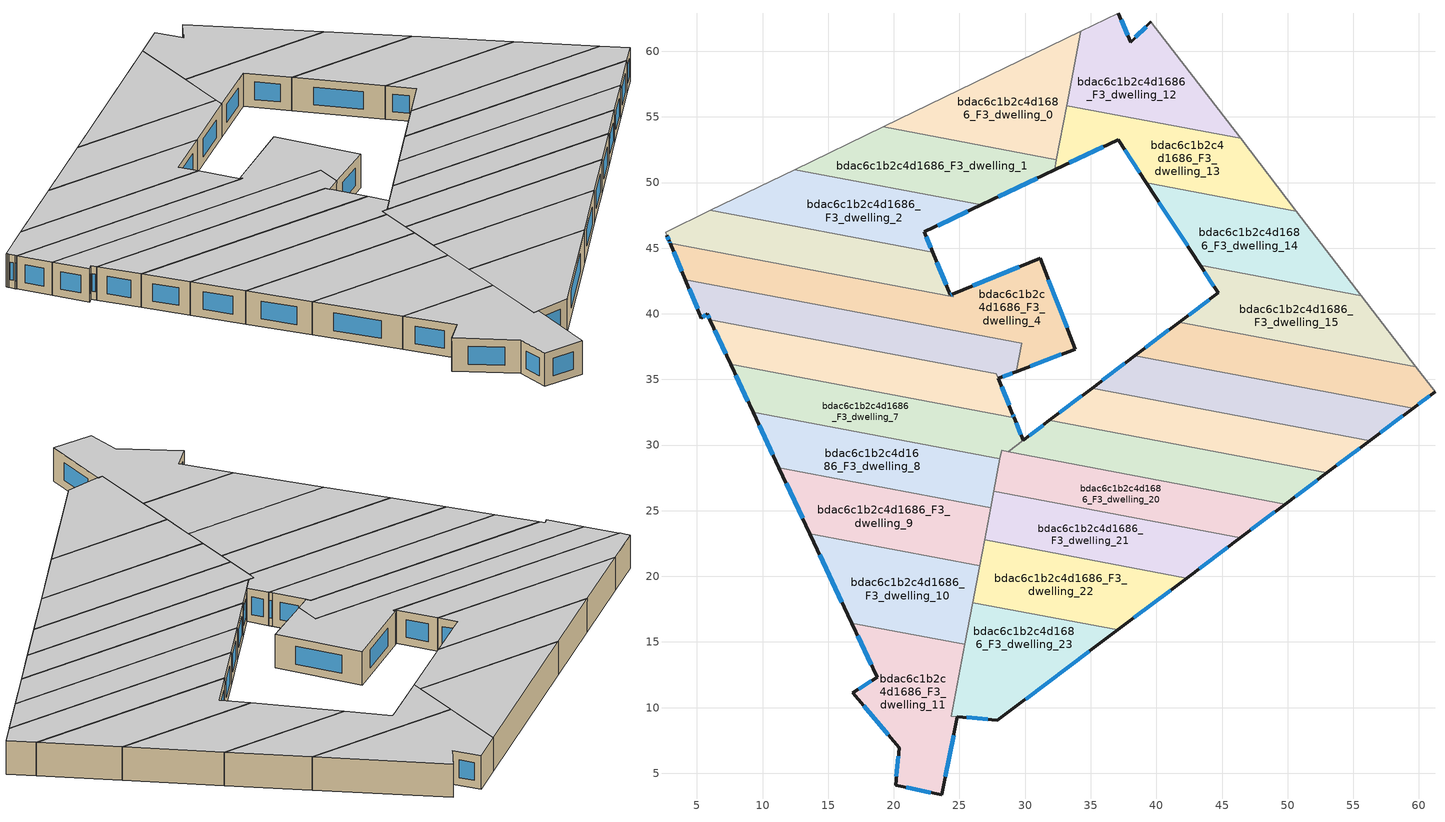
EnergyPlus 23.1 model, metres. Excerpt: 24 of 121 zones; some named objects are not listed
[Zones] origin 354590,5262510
bdac6c1b2c4d1686_F3_dwelling_0
 floor to bdac6c1b2c4d1686_F2_dwelling_0 (EU_floor_Construction): 34.23,61.53 32.39,51.75 19.18,54.24 z9
 wall adiabatic (EU_wall_Construction): 34.23,61.53 19.18,54.24 z9:12
 wall to bdac6c1b2c4d1686_F3_dwelling_1 (EU_wall_Construction): 19.18,54.24 32.39,51.75 z9:12
 wall to bdac6c1b2c4d1686_F3_dwelling_12 (EU_wall_Construction): 33.16,55.86 34.23,61.53 z9:12
 wall to bdac6c1b2c4d1686_F3_dwelling_13 (EU_wall_Construction): 32.39,51.75 33.16,55.86 z9:12
 ceiling to bdac6c1b2c4d1686_F4_dwelling_0 (EU_floor_Construction): 32.39,51.75 34.23,61.53 19.18,54.24 z12
bdac6c1b2c4d1686_F3_dwelling_1
 floor to bdac6c1b2c4d1686_F2_dwelling_1 (EU_floor_Construction): 32.39,51.75 32.24,50.97 26.66,48.3 12.45,50.98 19.18,54.24 z9
 wall outside (EU_wall_Construction): 26.66,48.3 32.24,50.97 z9:12
 wall to bdac6c1b2c4d1686_F3_dwelling_2 (EU_wall_Construction): 12.45,50.98 26.66,48.3 z9:12
 wall adiabatic (EU_wall_Construction): 19.18,54.24 12.45,50.98 z9:12
 wall to bdac6c1b2c4d1686_F3_dwelling_13 (EU_wall_Construction): 32.24,50.97 32.39,51.75 z9:12
 window (EU_Window_Construction): 27.97,48.93 30.93,50.34 z9.7:11.3
 ceiling to bdac6c1b2c4d1686_F4_dwelling_1 (EU_floor_Construction): 32.24,50.97 32.39,51.75 19.18,54.24 12.45,50.98 26.66,48.3 z12
bdac6c1b2c4d1686_F3_dwelling_10
 floor to bdac6c1b2c4d1686_F2_dwelling_10 (EU_floor_Construction): 26.55,20.8 25.42,14.81 16.79,16.44 13.61,23.24 z9
 wall outside (EU_wall_Construction): 13.61,23.24 16.79,16.44 z9:12
 wall to bdac6c1b2c4d1686_F3_dwelling_9 (EU_wall_Construction): 26.55,20.8 13.61,23.24 z9:12
 wall to bdac6c1b2c4d1686_F3_dwelling_11 (EU_wall_Construction): 16.79,16.44 25.42,14.81 z9:12
 wall to bdac6c1b2c4d1686_F3_dwelling_23 (EU_wall_Construction): 25.42,14.81 26.02,18 z9:12
 wall to bdac6c1b2c4d1686_F3_dwelling_22 (EU_wall_Construction): 26.02,18 26.55,20.8 z9:12
 window (EU_Window_Construction): 14.35,21.64 16.04,18.03 z9.7:11.3
 ceiling to bdac6c1b2c4d1686_F4_dwelling_10 (EU_floor_Construction): 25.42,14.81 26.55,20.8 13.61,23.24 16.79,16.44 z12
bdac6c1b2c4d1686_F3_dwelling_11
 floor to bdac6c1b2c4d1686_F2_dwelling_11 (EU_floor_Construction): 25.42,14.81 24.39,9.36 24.84,9.32 23.64,3.35 20.13,4.1 20.39,6.94 16.88,11.12 18.72,12.31 16.79,16.44 z9
 wall outside (EU_wall_Construction): 16.79,16.44 18.72,12.31 16.88,11.12 20.39,6.94 20.13,4.1 23.64,3.35 24.84,9.31 z9:12
 wall to bdac6c1b2c4d1686_F3_dwelling_23 (EU_wall_Construction): 24.84,9.32 24.39,9.36 25.42,14.81 z9:12
 window (EU_Window_Construction): 17.7,10.14 19.57,7.92 / 18.29,12.03 17.31,11.4 / 17.24,15.47 18.27,13.28 / 23.92,4.75 24.56,7.91 / 20.96,3.93 22.82,3.53 / 20.33,6.28 20.19,4.77 z9.7:11.3
 ceiling to bdac6c1b2c4d1686_F4_dwelling_11 (EU_floor_Construction): 23.64,3.35 24.84,9.32 24.39,9.36 25.42,14.81 16.79,16.44 18.72,12.31 16.88,11.12 20.39,6.94 20.13,4.1 z12
bdac6c1b2c4d1686_F3_dwelling_12
 floor to bdac6c1b2c4d1686_F2_dwelling_12 (EU_floor_Construction): 39.59,62.24 46.41,53.36 33.16,55.86 34.23,61.53 37.08,62.91 38.04,60.7 z9
 wall outside (EU_wall_Construction): 39.59,62.24 38.04,60.7 37.08,62.91 z9:12
 wall adiabatic (EU_wall_Construction): 46.41,53.36 39.59,62.24 / 37.08,62.91 34.23,61.53 z9:12
 wall to bdac6c1b2c4d1686_F3_dwelling_13 (EU_wall_Construction): 33.16,55.86 46.41,53.36 z9:12
 window (EU_Window_Construction): 39.23,61.88 38.41,61.06 / 37.82,61.22 37.31,62.39 z9.7:11.3
 ceiling to bdac6c1b2c4d1686_F4_dwelling_12 (EU_floor_Construction): 46.41,53.36 39.59,62.24 38.04,60.7 37.08,62.91 34.23,61.53 33.16,55.86 z12
bdac6c1b2c4d1686_F3_dwelling_13
 floor to bdac6c1b2c4d1686_F2_dwelling_13 (EU_floor_Construction): 46.41,53.36 50.66,47.83 39.23,49.99 37.08,53.28 32.24,50.97 33.16,55.86 z9
 wall outside (EU_wall_Construction): 32.24,50.97 37.08,53.28 39.23,49.99 z9:12
 wall adiabatic (EU_wall_Construction): 50.66,47.83 46.41,53.36 z9:12
 wall to bdac6c1b2c4d1686_F3_dwelling_14 (EU_wall_Construction): 39.23,49.99 50.66,47.83 z9:12
 window (EU_Window_Construction): 37.59,52.5 38.73,50.76 / 33.38,51.51 35.95,52.73 z9.7:11.3
 ceiling to bdac6c1b2c4d1686_F4_dwelling_13 (EU_floor_Construction): 50.66,47.83 46.41,53.36 33.16,55.86 32.24,50.97 37.08,53.28 39.23,49.99 z12
bdac6c1b2c4d1686_F3_dwelling_14
 floor to bdac6c1b2c4d1686_F2_dwelling_14 (EU_floor_Construction): 50.66,47.83 55.6,41.39 43.33,43.7 39.23,49.99 z9
 wall outside (EU_wall_Construction): 39.23,49.99 43.33,43.7 z9:12
 wall to bdac6c1b2c4d1686_F3_dwelling_15 (EU_wall_Construction): 43.33,43.7 55.6,41.39 z9:12
 wall adiabatic (EU_wall_Construction): 55.6,41.39 50.66,47.83 z9:12
 window (EU_Window_Construction): 40.2,48.51 42.37,45.18 z9.7:11.3
 ceiling to bdac6c1b2c4d1686_F4_dwelling_14 (EU_floor_Construction): 55.6,41.39 50.66,47.83 39.23,49.99 43.33,43.7 z12
bdac6c1b2c4d1686_F3_dwelling_15
 floor to bdac6c1b2c4d1686_F2_dwelling_15 (EU_floor_Construction): 55.6,41.39 59.75,35.98 41.76,39.37 44.71,41.6 43.33,43.7 z9
 wall outside (EU_wall_Construction): 43.33,43.7 44.71,41.6 41.76,39.37 z9:12
 wall adiabatic (EU_wall_Construction): 59.75,35.98 55.6,41.39 z9:12
 wall to bdac6c1b2c4d1686_F3_dwelling_16 (EU_wall_Construction): 41.76,39.37 59.75,35.98 z9:12
 window (EU_Window_Construction): 44.01,41.08 42.45,39.9 / 43.66,43.21 44.38,42.09 z9.7:11.3
 ceiling to bdac6c1b2c4d1686_F4_dwelling_15 (EU_floor_Construction): 59.75,35.98 55.6,41.39 43.33,43.7 44.71,41.6 41.76,39.37 z12
bdac6c1b2c4d1686_F3_dwelling_16
 floor to bdac6c1b2c4d1686_F2_dwelling_16 (EU_floor_Construction): 59.75,35.98 61.22,34.06 59.55,32.81 38.36,36.81 41.76,39.37 z9
 wall outside (EU_wall_Construction): 59.55,32.81 61.22,34.06 / 41.76,39.37 38.36,36.81 z9:12
 wall adiabatic (EU_wall_Construction): 61.22,34.06 59.75,35.98 z9:12
 wall to bdac6c1b2c4d1686_F3_dwelling_17 (EU_wall_Construction): 38.36,36.81 59.55,32.81 z9:12
 window (EU_Window_Construction): 59.95,33.1 60.83,33.77 / 40.96,38.77 39.16,37.41 z9.7:11.3
 ceiling to bdac6c1b2c4d1686_F4_dwelling_16 (EU_floor_Construction): 61.22,34.06 59.75,35.98 41.76,39.37 38.36,36.81 59.55,32.81 z12
bdac6c1b2c4d1686_F3_dwelling_17
 floor to bdac6c1b2c4d1686_F2_dwelling_17 (EU_floor_Construction): 59.55,32.81 56.27,30.34 35.09,34.34 38.36,36.81 z9
 wall outside (EU_wall_Construction): 56.27,30.34 59.55,32.81 / 38.36,36.81 35.09,34.34 z9:12
 wall to bdac6c1b2c4d1686_F3_dwelling_18 (EU_wall_Construction): 35.09,34.34 56.27,30.34 z9:12
 window (EU_Window_Construction): 57.04,30.92 58.78,32.23 / 37.59,36.23 35.86,34.92 z9.7:11.3
 ceiling to bdac6c1b2c4d1686_F4_dwelling_17 (EU_floor_Construction): 59.55,32.81 38.36,36.81 35.09,34.34 56.27,30.34 z12
bdac6c1b2c4d1686_F3_dwelling_18
 floor to bdac6c1b2c4d1686_F2_dwelling_18 (EU_floor_Construction): 56.27,30.34 52.99,27.88 31.83,31.87 35.09,34.34 z9
 wall outside (EU_wall_Construction): 52.99,27.88 56.27,30.34 / 35.09,34.34 31.83,31.87 z9:12
 wall to bdac6c1b2c4d1686_F3_dwelling_19 (EU_wall_Construction): 31.83,31.87 52.99,27.88 z9:12
 window (EU_Window_Construction): 53.76,28.46 55.5,29.77 / 34.33,33.76 32.6,32.45 z9.7:11.3
 ceiling to bdac6c1b2c4d1686_F4_dwelling_18 (EU_floor_Construction): 56.27,30.34 35.09,34.34 31.83,31.87 52.99,27.88 z12
bdac6c1b2c4d1686_F3_dwelling_19
 floor to bdac6c1b2c4d1686_F2_dwelling_19 (EU_floor_Construction): 52.99,27.88 49.83,25.51 28.7,29.5 29.85,30.38 31.83,31.87 z9
 wall outside (EU_wall_Construction): 49.83,25.51 52.99,27.88 / 31.83,31.87 29.85,30.38 z9:12
 wall to bdac6c1b2c4d1686_F3_dwelling_20 (EU_wall_Construction): 28.7,29.5 49.83,25.51 z9:12
 wall to bdac6c1b2c4d1686_F3_dwelling_7 (EU_wall_Construction): 29.84,30.37 28.7,29.5 z9:12
 window (EU_Window_Construction): 50.57,26.07 52.24,27.32 / 31.36,31.52 30.31,30.73 z9.7:11.3
 ceiling to bdac6c1b2c4d1686_F4_dwelling_19 (EU_floor_Construction): 52.99,27.88 31.83,31.87 29.85,30.38 28.7,29.5 49.83,25.51 z12
bdac6c1b2c4d1686_F3_dwelling_2
 floor to bdac6c1b2c4d1686_F2_dwelling_2 (EU_floor_Construction): 26.66,48.3 22.33,46.24 22.97,44.67 6.03,47.87 12.45,50.98 z9
 wall outside (EU_wall_Construction): 22.97,44.67 22.33,46.24 26.66,48.3 z9:12
 wall to bdac6c1b2c4d1686_F3_dwelling_3 (EU_wall_Construction): 6.03,47.87 22.97,44.67 z9:12
 wall adiabatic (EU_wall_Construction): 12.45,50.98 6.03,47.87 z9:12
 window (EU_Window_Construction): 23.34,46.72 25.64,47.82 / 22.82,45.04 22.48,45.87 z9.7:11.3
 ceiling to bdac6c1b2c4d1686_F4_dwelling_2 (EU_floor_Construction): 26.66,48.3 12.45,50.98 6.03,47.87 22.97,44.67 22.33,46.24 z12
bdac6c1b2c4d1686_F3_dwelling_20
 floor to bdac6c1b2c4d1686_F2_dwelling_20 (EU_floor_Construction): 49.83,25.51 46.39,22.92 27.62,26.47 28.21,29.59 z9
 wall outside (EU_wall_Construction): 46.39,22.92 49.83,25.51 z9:12
 wall to bdac6c1b2c4d1686_F3_dwelling_21 (EU_wall_Construction): 27.62,26.47 46.39,22.92 z9:12
 wall to bdac6c1b2c4d1686_F3_dwelling_8 (EU_wall_Construction): 28.08,28.94 27.62,26.47 z9:12
 wall to bdac6c1b2c4d1686_F3_dwelling_7 (EU_wall_Construction): 28.7,29.5 28.21,29.59 28.08,28.94 z9:12
 window (EU_Window_Construction): 47.19,23.53 49.02,24.9 z9.7:11.3
 ceiling to bdac6c1b2c4d1686_F4_dwelling_20 (EU_floor_Construction): 49.83,25.51 28.21,29.59 27.62,26.47 46.39,22.92 z12
bdac6c1b2c4d1686_F3_dwelling_21
 floor to bdac6c1b2c4d1686_F2_dwelling_21 (EU_floor_Construction): 46.39,22.92 42.31,19.87 26.92,22.77 27.62,26.47 z9
 wall outside (EU_wall_Construction): 42.31,19.87 46.39,22.92 z9:12
 wall to bdac6c1b2c4d1686_F3_dwelling_22 (EU_wall_Construction): 26.92,22.77 42.31,19.87 z9:12
 wall to bdac6c1b2c4d1686_F3_dwelling_9 (EU_wall_Construction): 27.38,25.24 26.92,22.77 z9:12
 wall to bdac6c1b2c4d1686_F3_dwelling_8 (EU_wall_Construction): 27.62,26.47 27.39,25.24 z9:12
 window (EU_Window_Construction): 43.27,20.59 45.43,22.21 z9.7:11.3
 ceiling to bdac6c1b2c4d1686_F4_dwelling_21 (EU_floor_Construction): 46.39,22.92 27.62,26.47 26.92,22.77 42.31,19.87 z12
bdac6c1b2c4d1686_F3_dwelling_22
 floor to bdac6c1b2c4d1686_F2_dwelling_22 (EU_floor_Construction): 42.31,19.87 37.05,15.92 26.02,18 26.92,22.77 z9
 wall outside (EU_wall_Construction): 37.05,15.92 42.31,19.87 z9:12
 wall to bdac6c1b2c4d1686_F3_dwelling_23 (EU_wall_Construction): 26.02,18 37.05,15.92 z9:12
 wall to bdac6c1b2c4d1686_F3_dwelling_9 (EU_wall_Construction): 26.92,22.77 26.55,20.8 z9:12
 window (EU_Window_Construction): 38.28,16.84 41.08,18.94 z9.7:11.3
 ceiling to bdac6c1b2c4d1686_F4_dwelling_22 (EU_floor_Construction): 42.31,19.87 26.92,22.77 26.02,18 37.05,15.92 z12
bdac6c1b2c4d1686_F3_dwelling_23
 floor to bdac6c1b2c4d1686_F2_dwelling_23 (EU_floor_Construction): 37.05,15.92 27.88,9.04 24.84,9.31 24.39,9.36 26.02,18 z9
 wall outside (EU_wall_Construction): 24.84,9.31 27.88,9.04 37.05,15.92 z9:12
 window (EU_Window_Construction): 30.03,10.65 34.9,14.3 / 25.55,9.25 27.17,9.1 z9.7:11.3
 ceiling to bdac6c1b2c4d1686_F4_dwelling_23 (EU_floor_Construction): 37.05,15.92 26.02,18 24.39,9.36 24.84,9.31 27.88,9.04 z12
bdac6c1b2c4d1686_F3_dwelling_3
 floor to bdac6c1b2c4d1686_F2_dwelling_3 (EU_floor_Construction): 22.97,44.67 24.3,41.44 24.44,41.5 24.53,41.29 2.96,45.36 2.89,45.53 2.7,45.99 2.66,46.08 2.6,46.22 6.03,47.87 z9
 wall outside (EU_wall_Construction): 24.44,41.5 24.3,41.44 22.97,44.67 / 2.7,45.99 2.89,45.53 2.96,45.36 z9:12
 wall adiabatic (EU_wall_Construction): 6.03,47.87 2.6,46.22 2.66,46.08 2.7,45.99 z9:12
 wall to bdac6c1b2c4d1686_F3_dwelling_4 (EU_wall_Construction): 2.96,45.36 24.53,41.29 24.44,41.5 z9:12
 window (EU_Window_Construction): 23.99,42.2 23.28,43.92 / 24.41,41.48 24.33,41.45 / 2.91,45.49 2.95,45.4 / 2.75,45.88 2.85,45.63 z9.7:11.3
 ceiling to bdac6c1b2c4d1686_F4_dwelling_3 (EU_floor_Construction): 24.53,41.29 24.44,41.5 24.3,41.44 22.97,44.67 6.03,47.87 2.6,46.22 2.66,46.08 2.7,45.99 2.89,45.53 2.96,45.36 z12
bdac6c1b2c4d1686_F3_dwelling_4
 floor to bdac6c1b2c4d1686_F2_dwelling_4 (EU_floor_Construction): 31.14,44.22 33.82,37.3 29.34,35.6 29.75,37.77 4.11,42.61 2.96,45.36 24.53,41.29 24.44,41.5 z9
 wall outside (EU_wall_Construction): 29.34,35.6 33.82,37.3 31.14,44.22 24.44,41.5 / 2.96,45.36 4.11,42.61 z9:12
 wall to bdac6c1b2c4d1686_F3_dwelling_5 (EU_wall_Construction): 4.11,42.61 29.75,37.77 29.34,35.6 z9:12
 window (EU_Window_Construction): 33.19,38.93 31.77,42.59 / 30.39,36 32.77,36.9 / 3.23,44.71 3.84,43.26 / 29.57,43.58 26.01,42.14 z9.7:11.3
 ceiling to bdac6c1b2c4d1686_F4_dwelling_4 (EU_floor_Construction): 33.82,37.3 31.14,44.22 24.44,41.5 24.53,41.29 2.96,45.36 4.11,42.61 29.75,37.77 29.34,35.6 z12
bdac6c1b2c4d1686_F3_dwelling_5
 floor to bdac6c1b2c4d1686_F2_dwelling_5 (EU_floor_Construction): 29.75,37.77 29.34,35.6 27.96,35.08 27.82,35.43 5.99,39.55 5.77,40 5.34,39.68 4.11,42.61 z9
 wall outside (EU_wall_Construction): 4.11,42.61 5.34,39.68 5.77,40 5.99,39.55 / 27.96,35.08 29.34,35.6 z9:12
 wall to bdac6c1b2c4d1686_F3_dwelling_6 (EU_wall_Construction): 5.99,39.55 27.81,35.43 / 27.82,35.43 27.96,35.08 z9:12
 window (EU_Window_Construction): 5.82,39.89 5.94,39.65 / 5.44,39.75 5.67,39.92 / 4.4,41.92 5.05,40.37 / 28.28,35.2 29.02,35.48 z9.7:11.3
 ceiling to bdac6c1b2c4d1686_F4_dwelling_5 (EU_floor_Construction): 29.34,35.6 29.75,37.77 4.11,42.61 5.34,39.68 5.77,40 5.99,39.55 27.82,35.43 27.96,35.08 z12
bdac6c1b2c4d1686_F3_dwelling_6
 floor to bdac6c1b2c4d1686_F2_dwelling_6 (EU_floor_Construction): 27.81,35.43 29.16,32.09 7.57,36.16 5.99,39.55 z9
 wall outside (EU_wall_Construction): 29.16,32.09 29.03,32.4 27.96,35.08 / 5.99,39.55 7.57,36.16 z9:12
 wall to bdac6c1b2c4d1686_F3_dwelling_7 (EU_wall_Construction): 7.57,36.16 29.16,32.09 z9:12
 window (EU_Window_Construction): 29.13,32.16 29.06,32.33 / 6.36,38.75 7.2,36.96 / 28.78,33.03 28.21,34.45 z9.7:11.3
 ceiling to bdac6c1b2c4d1686_F4_dwelling_6 (EU_floor_Construction): 29.16,32.09 27.81,35.43 5.99,39.55 7.57,36.16 z12
bdac6c1b2c4d1686_F3_dwelling_7
 floor to bdac6c1b2c4d1686_F2_dwelling_7 (EU_floor_Construction): 29.16,32.09 29.85,30.37 28.7,29.5 28.21,29.59 28.08,28.94 9.28,32.49 7.57,36.16 z9
 wall outside (EU_wall_Construction): 7.57,36.16 9.28,32.49 / 29.85,30.37 29.16,32.09 z9:12
 wall to bdac6c1b2c4d1686_F3_dwelling_8 (EU_wall_Construction): 9.28,32.49 28.08,28.94 z9:12
 window (EU_Window_Construction): 7.97,35.3 8.88,33.35 / 29.69,30.77 29.32,31.69 z9.7:11.3
 ceiling to bdac6c1b2c4d1686_F4_dwelling_7 (EU_floor_Construction): 28.7,29.5 29.85,30.37 29.16,32.09 7.57,36.16 9.28,32.49 28.08,28.94 28.21,29.59 z12
bdac6c1b2c4d1686_F3_dwelling_8
 floor to bdac6c1b2c4d1686_F2_dwelling_8 (EU_floor_Construction): 28.08,28.94 27.39,25.24 11.25,28.29 9.28,32.49 z9
 wall outside (EU_wall_Construction): 9.28,32.49 11.25,28.29 z9:12
 wall to bdac6c1b2c4d1686_F3_dwelling_9 (EU_wall_Construction): 11.25,28.29 27.39,25.24 z9:12
 window (EU_Window_Construction): 9.75,31.5 10.79,29.27 z9.7:11.3
 ceiling to bdac6c1b2c4d1686_F4_dwelling_8 (EU_floor_Construction): 27.39,25.24 28.08,28.94 9.28,32.49 11.25,28.29 z12
bdac6c1b2c4d1686_F3_dwelling_9
 floor to bdac6c1b2c4d1686_F2_dwelling_9 (EU_floor_Construction): 27.39,25.24 26.55,20.8 13.61,23.24 11.25,28.29 z9
 wall outside (EU_wall_Construction): 11.25,28.29 13.61,23.24 z9:12
 window (EU_Window_Construction): 11.8,27.1 13.05,24.43 z9.7:11.3
 ceiling to bdac6c1b2c4d1686_F4_dwelling_9 (EU_floor_Construction): 26.55,20.8 27.39,25.24 11.25,28.29 13.61,23.24 z12
[Building]
EU S2 Campaign: North Axis=0; Terrain=City; Solar Distribution=FullExterior
[Site:Location]
Budapest.Ferenc.Liszt.Intl.AP: Latitude=47.437; Longitude=19.256; Time Zone=1; Elevation=185
[SizingPeriod:WeatherFileDays]
AnnualSizingPeriod: Begin Month=1; Begin Day of Month=1; End Month=12; End Day of Month=31; Day of Week for Start Day=Monday; Use Weather File Daylight Saving Period=No; Use Weather File Rain and Snow Indicators=No
[MATERIAL]
EU_InternalMass_Material: Roughness=MediumRough; Thickness=0.1; Conductivity=1; Density=1800; Specific Heat=900; Thermal Absorptance=0.9; Solar Absorptance=0.7; Visible Absorptance=0.7
[MATERIAL:NOMASS] Roughness=MediumRough; Thermal Absorptance=0.9; Solar Absorptance=0.7; Visible Absorptance=0.7
Name | Thermal Resistance
EU_wall_NoMass | 0.832559
EU_floor_NoMass | 0.872794
[WINDOWMATERIAL:SIMPLEGLAZINGSYSTEM]
EU_Window_SimpleGlazing: UFactor=2.79869; Solar Heat Gain Coefficient=0.75; Visible Transmittance=0.75
[CONSTRUCTION]
EU_wall_Construction: EU_wall_NoMass
EU_floor_Construction: EU_floor_NoMass
EU_Window_Construction: EU_Window_SimpleGlazing
EU_InternalMass_Construction: EU_InternalMass_Material
[ZONE] Type=1; Multiplier=1; Ceiling Height=autocalculate; Floor Area=autocalculate; Part of Total Floor Area=Yes
Name | Volume
bdac6c1b2c4d1686_F3_dwelling_0 | 200.696
bdac6c1b2c4d1686_F3_dwelling_1 | 191.958
bdac6c1b2c4d1686_F3_dwelling_10 | 200.679
bdac6c1b2c4d1686_F3_dwelling_11 | 208.266
bdac6c1b2c4d1686_F3_dwelling_12 | 196.053
bdac6c1b2c4d1686_F3_dwelling_13 | 196.281
bdac6c1b2c4d1686_F3_dwelling_14; bdac6c1b2c4d1686_F3_dwelling_18 | 195.818
bdac6c1b2c4d1686_F3_dwelling_15 | 196.098
bdac6c1b2c4d1686_F3_dwelling_16 | 196.034
bdac6c1b2c4d1686_F3_dwelling_17; bdac6c1b2c4d1686_F3_dwelling_20 | 196.055
bdac6c1b2c4d1686_F3_dwelling_19 | 188.096
bdac6c1b2c4d1686_F3_dwelling_2 | 189.875
bdac6c1b2c4d1686_F3_dwelling_21 | 196.013
bdac6c1b2c4d1686_F3_dwelling_22 | 196.066
bdac6c1b2c4d1686_F3_dwelling_23 | 188.484
bdac6c1b2c4d1686_F3_dwelling_3 | 183.142
bdac6c1b2c4d1686_F3_dwelling_4 | 293.321
bdac6c1b2c4d1686_F3_dwelling_5 | 200.999
bdac6c1b2c4d1686_F3_dwelling_6 | 200.817
bdac6c1b2c4d1686_F3_dwelling_7 | 208.397
bdac6c1b2c4d1686_F3_dwelling_8 | 200.723
bdac6c1b2c4d1686_F3_dwelling_9 | 200.68
[INTERNALMASS] Construction=EU_InternalMass_Construction
Name | Zone or ZoneList | Surface Area
bdac6c1b2c4d1686_F3_dwelling_0_EU_InternalMass | bdac6c1b2c4d1686_F3_dwelling_0 | 66.8987
bdac6c1b2c4d1686_F3_dwelling_1_EU_InternalMass | bdac6c1b2c4d1686_F3_dwelling_1 | 63.9911
bdac6c1b2c4d1686_F3_dwelling_2_EU_InternalMass | bdac6c1b2c4d1686_F3_dwelling_2 | 63.2865
bdac6c1b2c4d1686_F3_dwelling_3_EU_InternalMass | bdac6c1b2c4d1686_F3_dwelling_3 | 61.0461
bdac6c1b2c4d1686_F3_dwelling_4_EU_InternalMass | bdac6c1b2c4d1686_F3_dwelling_4 | 97.7735
bdac6c1b2c4d1686_F3_dwelling_5_EU_InternalMass | bdac6c1b2c4d1686_F3_dwelling_5 | 66.9999
bdac6c1b2c4d1686_F3_dwelling_6_EU_InternalMass | bdac6c1b2c4d1686_F3_dwelling_6 | 66.9465
bdac6c1b2c4d1686_F3_dwelling_7_EU_InternalMass | bdac6c1b2c4d1686_F3_dwelling_7 | 69.4621
bdac6c1b2c4d1686_F3_dwelling_8_EU_InternalMass | bdac6c1b2c4d1686_F3_dwelling_8 | 66.9076
bdac6c1b2c4d1686_F3_dwelling_9_EU_InternalMass | bdac6c1b2c4d1686_F3_dwelling_9 | 66.8936
bdac6c1b2c4d1686_F3_dwelling_10_EU_InternalMass | bdac6c1b2c4d1686_F3_dwelling_10 | 66.893
bdac6c1b2c4d1686_F3_dwelling_11_EU_InternalMass | bdac6c1b2c4d1686_F3_dwelling_11 | 69.4225
bdac6c1b2c4d1686_F3_dwelling_12_EU_InternalMass | bdac6c1b2c4d1686_F3_dwelling_12 | 65.3509
bdac6c1b2c4d1686_F3_dwelling_13_EU_InternalMass | bdac6c1b2c4d1686_F3_dwelling_13 | 65.429
bdac6c1b2c4d1686_F3_dwelling_14_EU_InternalMass | bdac6c1b2c4d1686_F3_dwelling_14 | 65.2725
bdac6c1b2c4d1686_F3_dwelling_15_EU_InternalMass | bdac6c1b2c4d1686_F3_dwelling_15 | 65.3659
bdac6c1b2c4d1686_F3_dwelling_16_EU_InternalMass | bdac6c1b2c4d1686_F3_dwelling_16 | 65.3446
bdac6c1b2c4d1686_F3_dwelling_17_EU_InternalMass | bdac6c1b2c4d1686_F3_dwelling_17 | 65.3519
bdac6c1b2c4d1686_F3_dwelling_18_EU_InternalMass | bdac6c1b2c4d1686_F3_dwelling_18 | 65.2725
bdac6c1b2c4d1686_F3_dwelling_19_EU_InternalMass | bdac6c1b2c4d1686_F3_dwelling_19 | 62.6951
bdac6c1b2c4d1686_F3_dwelling_20_EU_InternalMass | bdac6c1b2c4d1686_F3_dwelling_20 | 65.3517
bdac6c1b2c4d1686_F3_dwelling_21_EU_InternalMass | bdac6c1b2c4d1686_F3_dwelling_21 | 65.3377
bdac6c1b2c4d1686_F3_dwelling_22_EU_InternalMass | bdac6c1b2c4d1686_F3_dwelling_22 | 65.3554
bdac6c1b2c4d1686_F3_dwelling_23_EU_InternalMass | bdac6c1b2c4d1686_F3_dwelling_23 | 62.8266
[OTHEREQUIPMENT] Fuel Type=Electricity; Design Level Calculation Method=Watts/Area; Power per Zone Floor Area=1; Fraction Latent=0; Fraction Radiant=0; Fraction Lost=0; Carbon Dioxide Generation Rate=0; EndUse Subcategory=EU_Step8_InternalGains
Name | Zone or ZoneList or Space or SpaceList | Schedule
EU_Step8_InternalGain_bdac6c1b2c4d1686_F3_dwelling_0_f000 | bdac6c1b2c4d1686_F3_dwelling_0 | EU_Step8_GainSchedule_bdac6c1b2c4d1686_F3_dwelling_0_f000
EU_Step8_InternalGain_bdac6c1b2c4d1686_F3_dwelling_1_f000 | bdac6c1b2c4d1686_F3_dwelling_1 | EU_Step8_GainSchedule_bdac6c1b2c4d1686_F3_dwelling_1_f000
EU_Step8_InternalGain_bdac6c1b2c4d1686_F3_dwelling_2_f000 | bdac6c1b2c4d1686_F3_dwelling_2 | EU_Step8_GainSchedule_bdac6c1b2c4d1686_F3_dwelling_2_f000
EU_Step8_InternalGain_bdac6c1b2c4d1686_F3_dwelling_3_f000 | bdac6c1b2c4d1686_F3_dwelling_3 | EU_Step8_GainSchedule_bdac6c1b2c4d1686_F3_dwelling_3_f000
EU_Step8_InternalGain_bdac6c1b2c4d1686_F3_dwelling_4_f000 | bdac6c1b2c4d1686_F3_dwelling_4 | EU_Step8_GainSchedule_bdac6c1b2c4d1686_F3_dwelling_4_f000
EU_Step8_InternalGain_bdac6c1b2c4d1686_F3_dwelling_5_f000 | bdac6c1b2c4d1686_F3_dwelling_5 | EU_Step8_GainSchedule_bdac6c1b2c4d1686_F3_dwelling_5_f000
EU_Step8_InternalGain_bdac6c1b2c4d1686_F3_dwelling_6_f000 | bdac6c1b2c4d1686_F3_dwelling_6 | EU_Step8_GainSchedule_bdac6c1b2c4d1686_F3_dwelling_6_f000
EU_Step8_InternalGain_bdac6c1b2c4d1686_F3_dwelling_7_f000 | bdac6c1b2c4d1686_F3_dwelling_7 | EU_Step8_GainSchedule_bdac6c1b2c4d1686_F3_dwelling_7_f000
EU_Step8_InternalGain_bdac6c1b2c4d1686_F3_dwelling_8_f000 | bdac6c1b2c4d1686_F3_dwelling_8 | EU_Step8_GainSchedule_bdac6c1b2c4d1686_F3_dwelling_8_f000
EU_Step8_InternalGain_bdac6c1b2c4d1686_F3_dwelling_9_f000 | bdac6c1b2c4d1686_F3_dwelling_9 | EU_Step8_GainSchedule_bdac6c1b2c4d1686_F3_dwelling_9_f000
EU_Step8_InternalGain_bdac6c1b2c4d1686_F3_dwelling_10_f000 | bdac6c1b2c4d1686_F3_dwelling_10 | EU_Step8_GainSchedule_bdac6c1b2c4d1686_F3_dwelling_10_f000
EU_Step8_InternalGain_bdac6c1b2c4d1686_F3_dwelling_11_f000 | bdac6c1b2c4d1686_F3_dwelling_11 | EU_Step8_GainSchedule_bdac6c1b2c4d1686_F3_dwelling_11_f000
EU_Step8_InternalGain_bdac6c1b2c4d1686_F3_dwelling_12_f000 | bdac6c1b2c4d1686_F3_dwelling_12 | EU_Step8_GainSchedule_bdac6c1b2c4d1686_F3_dwelling_12_f000
EU_Step8_InternalGain_bdac6c1b2c4d1686_F3_dwelling_13_f000 | bdac6c1b2c4d1686_F3_dwelling_13 | EU_Step8_GainSchedule_bdac6c1b2c4d1686_F3_dwelling_13_f000
EU_Step8_InternalGain_bdac6c1b2c4d1686_F3_dwelling_14_f000 | bdac6c1b2c4d1686_F3_dwelling_14 | EU_Step8_GainSchedule_bdac6c1b2c4d1686_F3_dwelling_14_f000
EU_Step8_InternalGain_bdac6c1b2c4d1686_F3_dwelling_15_f000 | bdac6c1b2c4d1686_F3_dwelling_15 | EU_Step8_GainSchedule_bdac6c1b2c4d1686_F3_dwelling_15_f000
EU_Step8_InternalGain_bdac6c1b2c4d1686_F3_dwelling_16_f000 | bdac6c1b2c4d1686_F3_dwelling_16 | EU_Step8_GainSchedule_bdac6c1b2c4d1686_F3_dwelling_16_f000
EU_Step8_InternalGain_bdac6c1b2c4d1686_F3_dwelling_17_f000 | bdac6c1b2c4d1686_F3_dwelling_17 | EU_Step8_GainSchedule_bdac6c1b2c4d1686_F3_dwelling_17_f000
EU_Step8_InternalGain_bdac6c1b2c4d1686_F3_dwelling_18_f000 | bdac6c1b2c4d1686_F3_dwelling_18 | EU_Step8_GainSchedule_bdac6c1b2c4d1686_F3_dwelling_18_f000
EU_Step8_InternalGain_bdac6c1b2c4d1686_F3_dwelling_19_f000 | bdac6c1b2c4d1686_F3_dwelling_19 | EU_Step8_GainSchedule_bdac6c1b2c4d1686_F3_dwelling_19_f000
EU_Step8_InternalGain_bdac6c1b2c4d1686_F3_dwelling_20_f000 | bdac6c1b2c4d1686_F3_dwelling_20 | EU_Step8_GainSchedule_bdac6c1b2c4d1686_F3_dwelling_20_f000
EU_Step8_InternalGain_bdac6c1b2c4d1686_F3_dwelling_21_f000 | bdac6c1b2c4d1686_F3_dwelling_21 | EU_Step8_GainSchedule_bdac6c1b2c4d1686_F3_dwelling_21_f000
EU_Step8_InternalGain_bdac6c1b2c4d1686_F3_dwelling_22_f000 | bdac6c1b2c4d1686_F3_dwelling_22 | EU_Step8_GainSchedule_bdac6c1b2c4d1686_F3_dwelling_22_f000
EU_Step8_InternalGain_bdac6c1b2c4d1686_F3_dwelling_23_f000 | bdac6c1b2c4d1686_F3_dwelling_23 | EU_Step8_GainSchedule_bdac6c1b2c4d1686_F3_dwelling_23_f000
[ZONEVENTILATION:DESIGNFLOWRATE] Schedule=EU_AlwaysOn; Design Flow Rate Calculation Method=AirChanges/Hour; Air Changes per Hour=0.475469; Ventilation Type=Natural; Fan Pressure Rise=0; Fan Total Efficiency=1; Constant Term Coefficient=1; Temperature Term Coefficient=0; Velocity Term Coefficient=0; Velocity Squared Term Coefficient=0; Minimum Indoor Temperature=-100; Maximum Indoor Temperature=100; Delta Temperature=-100; Minimum Outdoor Temperature=-100; Maximum Outdoor Temperature=100; Maximum Wind Speed=40
Name | Zone or ZoneList or Space or SpaceList
EU_ConstantAir_bdac6c1b2c4d1686_F3_dwelling_0 | bdac6c1b2c4d1686_F3_dwelling_0
EU_ConstantAir_bdac6c1b2c4d1686_F3_dwelling_1 | bdac6c1b2c4d1686_F3_dwelling_1
EU_ConstantAir_bdac6c1b2c4d1686_F3_dwelling_2 | bdac6c1b2c4d1686_F3_dwelling_2
EU_ConstantAir_bdac6c1b2c4d1686_F3_dwelling_3 | bdac6c1b2c4d1686_F3_dwelling_3
EU_ConstantAir_bdac6c1b2c4d1686_F3_dwelling_4 | bdac6c1b2c4d1686_F3_dwelling_4
EU_ConstantAir_bdac6c1b2c4d1686_F3_dwelling_5 | bdac6c1b2c4d1686_F3_dwelling_5
EU_ConstantAir_bdac6c1b2c4d1686_F3_dwelling_6 | bdac6c1b2c4d1686_F3_dwelling_6
EU_ConstantAir_bdac6c1b2c4d1686_F3_dwelling_7 | bdac6c1b2c4d1686_F3_dwelling_7
EU_ConstantAir_bdac6c1b2c4d1686_F3_dwelling_8 | bdac6c1b2c4d1686_F3_dwelling_8
EU_ConstantAir_bdac6c1b2c4d1686_F3_dwelling_9 | bdac6c1b2c4d1686_F3_dwelling_9
EU_ConstantAir_bdac6c1b2c4d1686_F3_dwelling_10 | bdac6c1b2c4d1686_F3_dwelling_10
EU_ConstantAir_bdac6c1b2c4d1686_F3_dwelling_11 | bdac6c1b2c4d1686_F3_dwelling_11
EU_ConstantAir_bdac6c1b2c4d1686_F3_dwelling_12 | bdac6c1b2c4d1686_F3_dwelling_12
EU_ConstantAir_bdac6c1b2c4d1686_F3_dwelling_13 | bdac6c1b2c4d1686_F3_dwelling_13
EU_ConstantAir_bdac6c1b2c4d1686_F3_dwelling_14 | bdac6c1b2c4d1686_F3_dwelling_14
EU_ConstantAir_bdac6c1b2c4d1686_F3_dwelling_15 | bdac6c1b2c4d1686_F3_dwelling_15
EU_ConstantAir_bdac6c1b2c4d1686_F3_dwelling_16 | bdac6c1b2c4d1686_F3_dwelling_16
EU_ConstantAir_bdac6c1b2c4d1686_F3_dwelling_17 | bdac6c1b2c4d1686_F3_dwelling_17
EU_ConstantAir_bdac6c1b2c4d1686_F3_dwelling_18 | bdac6c1b2c4d1686_F3_dwelling_18
EU_ConstantAir_bdac6c1b2c4d1686_F3_dwelling_19 | bdac6c1b2c4d1686_F3_dwelling_19
EU_ConstantAir_bdac6c1b2c4d1686_F3_dwelling_20 | bdac6c1b2c4d1686_F3_dwelling_20
EU_ConstantAir_bdac6c1b2c4d1686_F3_dwelling_21 | bdac6c1b2c4d1686_F3_dwelling_21
EU_ConstantAir_bdac6c1b2c4d1686_F3_dwelling_22 | bdac6c1b2c4d1686_F3_dwelling_22
EU_ConstantAir_bdac6c1b2c4d1686_F3_dwelling_23 | bdac6c1b2c4d1686_F3_dwelling_23
[HVACTEMPLATE:ZONE:IDEALLOADSAIRSYSTEM] System Availability Schedule=EU_AlwaysOn; Maximum Heating Supply Air Temperature=50; Minimum Cooling Supply Air Temperature=13; Maximum Heating Supply Air Humidity Ratio=0.0156; Minimum Cooling Supply Air Humidity Ratio=0.0077; Heating Limit=NoLimit; Cooling Limit=NoLimit; Heating Availability Schedule=EU_AlwaysOn; Cooling Availability Schedule=EU_CoolingOff; Dehumidification Control Type=ConstantSensibleHeatRatio; Cooling Sensible Heat Ratio=0.7; Dehumidification Setpoint=60; Humidification Control Type=None; Humidification Setpoint=30; Outdoor Air Method=None; Outdoor Air Flow Rate per Person=0.00944; Outdoor Air Flow Rate per Zone Floor Area=0; Outdoor Air Flow Rate per Zone=0; Demand Controlled Ventilation Type=None; Outdoor Air Economizer Type=NoEconomizer; Heat Recovery Type=None; Sensible Heat Recovery Effectiveness=0.7; Latent Heat Recovery Effectiveness=0.65
Name | Template Thermostat
bdac6c1b2c4d1686_F3_dwelling_0 | EU_HeatOnly_bdac6c1b2c4d1686_F3_dwelling_0
bdac6c1b2c4d1686_F3_dwelling_1 | EU_HeatOnly_bdac6c1b2c4d1686_F3_dwelling_1
bdac6c1b2c4d1686_F3_dwelling_2 | EU_HeatOnly_bdac6c1b2c4d1686_F3_dwelling_2
bdac6c1b2c4d1686_F3_dwelling_3 | EU_HeatOnly_bdac6c1b2c4d1686_F3_dwelling_3
bdac6c1b2c4d1686_F3_dwelling_4 | EU_HeatOnly_bdac6c1b2c4d1686_F3_dwelling_4
bdac6c1b2c4d1686_F3_dwelling_5 | EU_HeatOnly_bdac6c1b2c4d1686_F3_dwelling_5
bdac6c1b2c4d1686_F3_dwelling_6 | EU_HeatOnly_bdac6c1b2c4d1686_F3_dwelling_6
bdac6c1b2c4d1686_F3_dwelling_7 | EU_HeatOnly_bdac6c1b2c4d1686_F3_dwelling_7
bdac6c1b2c4d1686_F3_dwelling_8 | EU_HeatOnly_bdac6c1b2c4d1686_F3_dwelling_8
bdac6c1b2c4d1686_F3_dwelling_9 | EU_HeatOnly_bdac6c1b2c4d1686_F3_dwelling_9
bdac6c1b2c4d1686_F3_dwelling_10 | EU_HeatOnly_bdac6c1b2c4d1686_F3_dwelling_10
bdac6c1b2c4d1686_F3_dwelling_11 | EU_HeatOnly_bdac6c1b2c4d1686_F3_dwelling_11
bdac6c1b2c4d1686_F3_dwelling_12 | EU_HeatOnly_bdac6c1b2c4d1686_F3_dwelling_12
bdac6c1b2c4d1686_F3_dwelling_13 | EU_HeatOnly_bdac6c1b2c4d1686_F3_dwelling_13
bdac6c1b2c4d1686_F3_dwelling_14 | EU_HeatOnly_bdac6c1b2c4d1686_F3_dwelling_14
bdac6c1b2c4d1686_F3_dwelling_15 | EU_HeatOnly_bdac6c1b2c4d1686_F3_dwelling_15
bdac6c1b2c4d1686_F3_dwelling_16 | EU_HeatOnly_bdac6c1b2c4d1686_F3_dwelling_16
bdac6c1b2c4d1686_F3_dwelling_17 | EU_HeatOnly_bdac6c1b2c4d1686_F3_dwelling_17
bdac6c1b2c4d1686_F3_dwelling_18 | EU_HeatOnly_bdac6c1b2c4d1686_F3_dwelling_18
bdac6c1b2c4d1686_F3_dwelling_19 | EU_HeatOnly_bdac6c1b2c4d1686_F3_dwelling_19
bdac6c1b2c4d1686_F3_dwelling_20 | EU_HeatOnly_bdac6c1b2c4d1686_F3_dwelling_20
bdac6c1b2c4d1686_F3_dwelling_21 | EU_HeatOnly_bdac6c1b2c4d1686_F3_dwelling_21
bdac6c1b2c4d1686_F3_dwelling_22 | EU_HeatOnly_bdac6c1b2c4d1686_F3_dwelling_22
bdac6c1b2c4d1686_F3_dwelling_23 | EU_HeatOnly_bdac6c1b2c4d1686_F3_dwelling_23
[SIZING:ZONE] Zone Cooling Design Supply Air Temperature Input Method=SupplyAirTemperature; Zone Cooling Design Supply Air Temperature=13; Zone Heating Design Supply Air Temperature Input Method=SupplyAirTemperature; Zone Heating Design Supply Air Temperature=50; Zone Cooling Design Supply Air Humidity Ratio=0.008; Zone Heating Design Supply Air Humidity Ratio=0.008; Cooling Design Air Flow Method=DesignDay; Cooling Design Air Flow Rate=0; Cooling Minimum Air Flow per Zone Floor Area=0.000762; Cooling Minimum Air Flow=0; Cooling Minimum Air Flow Fraction=0.2; Heating Design Air Flow Method=DesignDay; Heating Design Air Flow Rate=0; Heating Maximum Air Flow per Zone Floor Area=0.002032; Heating Maximum Air Flow=0.141576; Heating Maximum Air Flow Fraction=0.3; Account for Dedicated Outdoor Air System=No; Dedicated Outdoor Air System Control Strategy=NeutralSupplyAir; Dedicated Outdoor Air Low Setpoint Temperature for Design=autosize; Dedicated Outdoor Air High Setpoint Temperature for Design=autosize; Zone Load Sizing Method=Sensible Load Only No Latent Load; Zone Latent Cooling Design Supply Air Humidity Ratio Input Method=HumidityRatioDifference; Zone Cooling Design Supply Air Humidity Ratio Difference=0.005; Zone Latent Heating Design Supply Air Humidity Ratio Input Method=HumidityRatioDifference; Zone Humidification Design Supply Air Humidity Ratio Difference=0.005
bdac6c1b2c4d1686_F3_dwelling_0; bdac6c1b2c4d1686_F3_dwelling_1; bdac6c1b2c4d1686_F3_dwelling_2; bdac6c1b2c4d1686_F3_dwelling_3; bdac6c1b2c4d1686_F3_dwelling_4; bdac6c1b2c4d1686_F3_dwelling_5; bdac6c1b2c4d1686_F3_dwelling_6; bdac6c1b2c4d1686_F3_dwelling_7; bdac6c1b2c4d1686_F3_dwelling_8; bdac6c1b2c4d1686_F3_dwelling_9; bdac6c1b2c4d1686_F3_dwelling_10; bdac6c1b2c4d1686_F3_dwelling_11; bdac6c1b2c4d1686_F3_dwelling_12; bdac6c1b2c4d1686_F3_dwelling_13; bdac6c1b2c4d1686_F3_dwelling_14; bdac6c1b2c4d1686_F3_dwelling_15; bdac6c1b2c4d1686_F3_dwelling_16; bdac6c1b2c4d1686_F3_dwelling_17; bdac6c1b2c4d1686_F3_dwelling_18; bdac6c1b2c4d1686_F3_dwelling_19; bdac6c1b2c4d1686_F3_dwelling_20; bdac6c1b2c4d1686_F3_dwelling_21; bdac6c1b2c4d1686_F3_dwelling_22; bdac6c1b2c4d1686_F3_dwelling_23
[SCHEDULE:CONSTANT]
Name | Hourly Value
EU_AlwaysOn | 1
EU_CoolingOff | 0
[SCHEDULE:FILE] Column Number=1; Rows to Skip at Top=0; Number of Hours of Data=8760; Column Separator=Comma; Interpolate to Timestep=No; Minutes per Item=60; Adjust Schedule for Daylight Savings=Yes
Name | File
EU_Step8_GainSchedule_bdac6c1b2c4d1686_F3_dwelling_0_f000 | ../../schedules/bdac6c1b2c4d1686/bdac6c1b2c4d1686_F3_dwelling_0_f000_gain.csv
EU_Step8_GainSchedule_bdac6c1b2c4d1686_F3_dwelling_1_f000 | ../../schedules/bdac6c1b2c4d1686/bdac6c1b2c4d1686_F3_dwelling_1_f000_gain.csv
EU_Step8_GainSchedule_bdac6c1b2c4d1686_F3_dwelling_2_f000 | ../../schedules/bdac6c1b2c4d1686/bdac6c1b2c4d1686_F3_dwelling_2_f000_gain.csv
EU_Step8_GainSchedule_bdac6c1b2c4d1686_F3_dwelling_3_f000 | ../../schedules/bdac6c1b2c4d1686/bdac6c1b2c4d1686_F3_dwelling_3_f000_gain.csv
EU_Step8_GainSchedule_bdac6c1b2c4d1686_F3_dwelling_4_f000 | ../../schedules/bdac6c1b2c4d1686/bdac6c1b2c4d1686_F3_dwelling_4_f000_gain.csv
EU_Step8_GainSchedule_bdac6c1b2c4d1686_F3_dwelling_5_f000 | ../../schedules/bdac6c1b2c4d1686/bdac6c1b2c4d1686_F3_dwelling_5_f000_gain.csv
EU_Step8_GainSchedule_bdac6c1b2c4d1686_F3_dwelling_6_f000 | ../../schedules/bdac6c1b2c4d1686/bdac6c1b2c4d1686_F3_dwelling_6_f000_gain.csv
EU_Step8_GainSchedule_bdac6c1b2c4d1686_F3_dwelling_7_f000 | ../../schedules/bdac6c1b2c4d1686/bdac6c1b2c4d1686_F3_dwelling_7_f000_gain.csv
EU_Step8_GainSchedule_bdac6c1b2c4d1686_F3_dwelling_8_f000 | ../../schedules/bdac6c1b2c4d1686/bdac6c1b2c4d1686_F3_dwelling_8_f000_gain.csv
EU_Step8_GainSchedule_bdac6c1b2c4d1686_F3_dwelling_9_f000 | ../../schedules/bdac6c1b2c4d1686/bdac6c1b2c4d1686_F3_dwelling_9_f000_gain.csv
EU_Step8_GainSchedule_bdac6c1b2c4d1686_F3_dwelling_10_f000 | ../../schedules/bdac6c1b2c4d1686/bdac6c1b2c4d1686_F3_dwelling_10_f000_gain.csv
EU_Step8_GainSchedule_bdac6c1b2c4d1686_F3_dwelling_11_f000 | ../../schedules/bdac6c1b2c4d1686/bdac6c1b2c4d1686_F3_dwelling_11_f000_gain.csv
EU_Step8_GainSchedule_bdac6c1b2c4d1686_F3_dwelling_12_f000 | ../../schedules/bdac6c1b2c4d1686/bdac6c1b2c4d1686_F3_dwelling_12_f000_gain.csv
EU_Step8_GainSchedule_bdac6c1b2c4d1686_F3_dwelling_13_f000 | ../../schedules/bdac6c1b2c4d1686/bdac6c1b2c4d1686_F3_dwelling_13_f000_gain.csv
EU_Step8_GainSchedule_bdac6c1b2c4d1686_F3_dwelling_14_f000 | ../../schedules/bdac6c1b2c4d1686/bdac6c1b2c4d1686_F3_dwelling_14_f000_gain.csv
EU_Step8_GainSchedule_bdac6c1b2c4d1686_F3_dwelling_15_f000 | ../../schedules/bdac6c1b2c4d1686/bdac6c1b2c4d1686_F3_dwelling_15_f000_gain.csv
EU_Step8_GainSchedule_bdac6c1b2c4d1686_F3_dwelling_16_f000 | ../../schedules/bdac6c1b2c4d1686/bdac6c1b2c4d1686_F3_dwelling_16_f000_gain.csv
EU_Step8_GainSchedule_bdac6c1b2c4d1686_F3_dwelling_17_f000 | ../../schedules/bdac6c1b2c4d1686/bdac6c1b2c4d1686_F3_dwelling_17_f000_gain.csv
EU_Step8_GainSchedule_bdac6c1b2c4d1686_F3_dwelling_18_f000 | ../../schedules/bdac6c1b2c4d1686/bdac6c1b2c4d1686_F3_dwelling_18_f000_gain.csv
EU_Step8_GainSchedule_bdac6c1b2c4d1686_F3_dwelling_19_f000 | ../../schedules/bdac6c1b2c4d1686/bdac6c1b2c4d1686_F3_dwelling_19_f000_gain.csv
EU_Step8_GainSchedule_bdac6c1b2c4d1686_F3_dwelling_20_f000 | ../../schedules/bdac6c1b2c4d1686/bdac6c1b2c4d1686_F3_dwelling_20_f000_gain.csv
EU_Step8_GainSchedule_bdac6c1b2c4d1686_F3_dwelling_21_f000 | ../../schedules/bdac6c1b2c4d1686/bdac6c1b2c4d1686_F3_dwelling_21_f000_gain.csv
EU_Step8_GainSchedule_bdac6c1b2c4d1686_F3_dwelling_22_f000 | ../../schedules/bdac6c1b2c4d1686/bdac6c1b2c4d1686_F3_dwelling_22_f000_gain.csv
EU_Step8_GainSchedule_bdac6c1b2c4d1686_F3_dwelling_23_f000 | ../../schedules/bdac6c1b2c4d1686/bdac6c1b2c4d1686_F3_dwelling_23_f000_gain.csv
